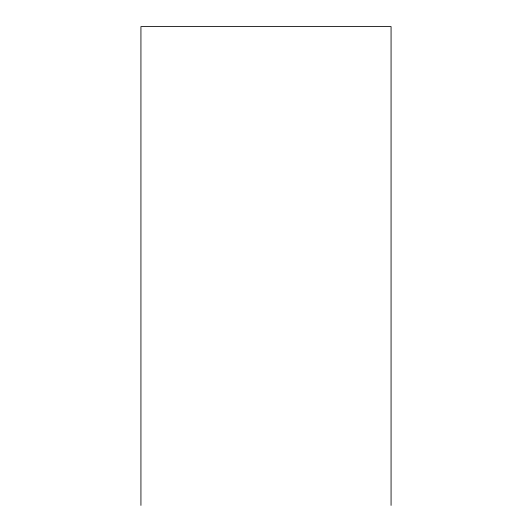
<?xml version="1.0" encoding="UTF-8"?>
<svg xmlns="http://www.w3.org/2000/svg" width="532" height="532" viewBox="0 0 532 532"><rect width="100%" height="100%" fill="white"/><g stroke="black" fill="none" stroke-linecap="round" stroke-linejoin="round"><path stroke-width="0.8" d="M391.067 505.4L391.067 26.6L140.933 26.6L140.933 505.4"/></g></svg>
